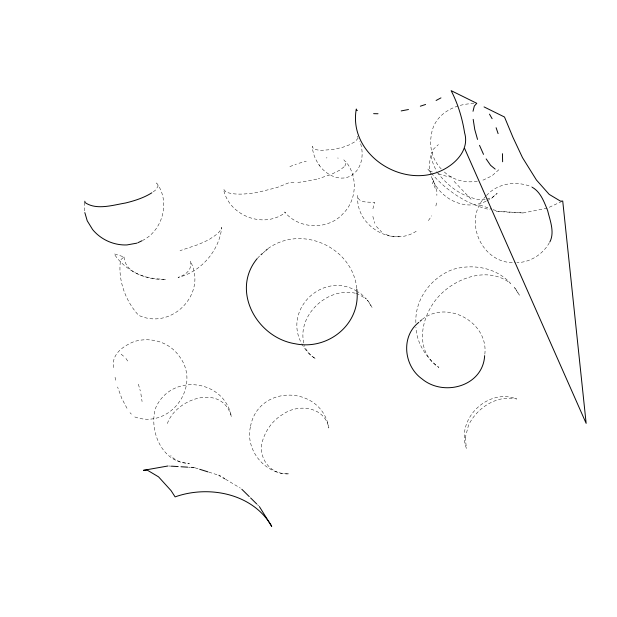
<?xml version="1.0" encoding="UTF-8"?>
<svg xmlns="http://www.w3.org/2000/svg" width="617" height="617" viewBox="0 0 617 617"><rect width="100%" height="100%" fill="white"/><g stroke="black" fill="none" stroke-linecap="round" stroke-linejoin="round"><path stroke-width="0.46" stroke-dasharray="3.08 2.31" d="M436.558 202.978L435.641 207.027M372.907 208.77L374.743 202.322C369.367 201.867 357.729 203.587 357.798 195.612C354.86 224.981 391.456 247.826 416.259 231.205M124.002 256.934C125.452 275.352 151.049 279.115 165.988 279.324C145.743 280.542 125.212 270.832 114.052 253.803L124.002 256.934L120.57 259.942C117.6 279.408 125.336 300.957 138.648 315.326C171.757 330.758 208.052 293.252 190.198 261.022C193.036 269.351 185.131 275.437 178.035 277.388C200.934 272.082 219.32 250.749 221.742 227.38C219.937 233.442 213.605 236.242 208.901 239.728L198.62 244.425L180.01 250.672M344.864 166.104L346.191 162.603L343.808 159.811M167.384 423.54C176.223 398.135 222.459 383.034 231.406 416.807C224.619 379.301 171.387 372.552 155.746 407.706C148.35 430.558 162.34 463.56 189.434 463.367C182.671 463.035 175.159 461.061 170.755 455.554M549.392 242.689C542.875 254.289 530.35 262.379 516.938 262.634M358.138 138.108L355.083 141.671L349.168 144.91L342.929 147.224L333.465 149.445L320.585 150.409L316.182 149.707L313.282 148.535L312.356 146.368C312.611 153.294 315.441 159.965 319.537 165.479M428.414 220.577L431.738 215.803M257.837 257.883L259.58 256.024M485.895 196.206C461.925 219.66 481.599 264.616 515.272 262.587M432.995 149.553L438.394 144.625M263.12 252.893L265.241 251.011M268.071 248.512C301.759 224.349 352.284 247.039 356.78 288.232M498.86 169.737L491.926 175.868L483.404 179.979L480.797 180.465M486.489 195.574C497.479 183.18 516.375 180.48 531.291 186.735M422.252 319.328C447.433 299.523 488.98 322.614 484.769 354.713M153.255 191.856L155.808 189.851L158.106 186.033L156.571 182.964C170.493 201.119 163.073 229.956 143.028 240.244M344.047 166.845L339.928 170.068L331.391 174.349M486.034 201.188C455.894 216.243 419.359 183.619 432.232 151.882C430.041 158.692 433.828 165.387 436.651 171.403M486.882 200.772L491.147 198.72L497.171 193.391L492.559 197.193L486.651 199.252M561.863 201.435L547.21 208.23L522.923 212.965L495.667 211.407L493.839 210.837M289.89 166.575L296.361 164.122M329.956 174.873L318.341 178.683M298.99 163.258L306.271 161.214M316.768 179.138L304.628 181.629L295.929 182.601M477.327 181.128C465.526 183.465 452.33 179.987 443.77 171.433M473.956 103.61C454.837 103.525 433.82 114.253 431.345 135.023C429.023 147.093 432.571 160.119 441.224 168.927M326.208 157.913L326.987 157.859M485.155 199.553L476.039 199.175L466.83 196.029C454.69 191.216 445.112 182.339 437.083 172.259M451.852 177.071L447.78 176.678L437.762 173.593M293.97 182.771L289.149 182.671L276.917 187.576L256.78 192.597C246.661 193.9 236.064 195.45 226.138 192.165L223.539 189.188C228.714 215.796 263.922 229.239 285.316 212.495L284.699 212.001C298.736 229.439 328.221 230.419 343.106 213.582C356.95 200.124 358.107 176.069 345.566 161.345M168.719 465.997L171.549 466.167M188.547 467.223L190.437 467.339M522.923 212.965L497.865 211.245L492.474 209.387M399.376 236.735L390.553 236.126L385.864 234.514M337.599 158.014L338.278 158.114M355.284 293.229C327.211 286.566 295.905 316.266 304.25 344.633M432.293 171.912L430.465 171.349L427.851 169.073C443.685 188.794 465.21 204.25 490.176 209.695M134.815 416.969C170.431 429.833 202.492 385.293 178.768 355.593C168.811 341.702 150.016 336.643 133.989 341.625C122.282 346.445 110.204 355.191 113.875 369.598M195.126 467.856L198.79 468.997M208.855 472.144L218.002 474.997M479.879 205.052L491.572 209.078M356.194 293.399L359.125 294.548L366.328 299.037L360.837 293.615L357.737 291.756M356.965 291.293C323.971 270.693 283.064 308.585 301.366 343.006M225.506 479.224L240.322 488.093M318.804 164.631C325.761 175.143 341.162 182.833 352.623 174.704C362.757 167.153 364.153 152.461 359.819 141.355M121.148 354.212L124.626 357.066M257.351 504.598L258.7 505.925M454.12 181.375L472.614 200.857M376.362 226.439L381.792 232.162M130.017 412.711L131.344 414.115M125.945 358.469L128.976 362.919M301.829 343.762C305.037 349.862 309.773 355.384 315.765 358.832C310.821 355.716 306.071 351.281 304.52 345.458M126.994 408.269L121.834 398.597L117.592 387.006M357.336 136.234L357.868 137.475M435.263 188.347L434.229 185.864L432.232 183.496L433.149 182.162L433.18 180.442L432.378 178.845L434.144 181.76L436.813 190.884L436.867 195.427M138.378 384.183L140.306 390.954M372.853 216.397L374.681 223.246M115.063 377.288L115.664 380.234M140.907 393.893L142.087 401.582M415.866 322.699C414.771 299.237 431.283 277.349 452.955 269.421C472.799 263.544 496.423 267.539 510.529 283.442C489.566 266.806 459.133 276.516 441.556 293.491C421.727 312.295 412.179 349.955 438.895 367.439C426.401 357.968 416.676 343.268 415.92 327.342M84.444 202.399L84.56 211.677M465.311 437.438L466.367 448.281C455.616 419.174 487.8 387.63 516.676 398.991C496.986 394.703 477.003 407.698 468.534 425.19L465.311 437.438M250.371 427.095C245.165 450.294 265.433 474.843 289.25 473.802C270.315 475.776 256.502 456.757 263.097 439.134C266.613 428.877 273.578 419.668 283.049 414.231C298.404 403.317 324.827 406.68 328.853 428.021C321.843 385.016 257.898 383.597 250.371 427.095M515.642 288.98L514.462 287.499L519.375 295.142L515.642 288.98M368.519 301.551L367.37 300.117L372.151 307.551L368.519 301.551"/><path stroke-width="0.93" d="M484.653 355.639C482.988 386.365 443.669 397.047 421.943 378.853C403.865 366.004 400.61 336.52 418.781 322.39M356.287 109.001C347.633 157.15 408.917 193.221 448.49 166.667C459.85 159.163 468.781 146.831 464.586 132.763C462.256 118.132 457.945 103.81 451.12 90.637L476.779 103.317L474.334 106.024L473.015 111.284M257.25 258.508C230.527 290.638 256.919 337.584 294.926 343.715C328.244 350.764 361.346 323.732 356.788 289.18M549.886 241.91C554.884 232.085 549.986 220.47 547.634 210.497C544.109 201.975 540.662 191.879 532.085 187.206M260.999 254.767L262.41 253.518M265.95 250.386L267.362 249.137M420.169 321.164L421.558 319.938M151.882 192.782C143.877 197.841 134.66 200.764 125.513 203.001C112.795 205.122 96.46 210.428 85.053 202.561L84.814 201.211M436.088 100.478L440.962 97.887M137.915 242.705L142.18 240.653M425.591 104.474L420.331 106.201M401.181 110.921L408.477 109.525M137.059 243.121L126.94 244.934C113.844 245.466 100.957 239.674 92.612 229.563L87.228 220.801L84.83 212.595M167.847 466.005L143.468 470.324L147.185 470.077L158.561 476.864L171.056 490.615L175.105 496.886C208.901 484.831 253.101 493.585 271.711 526.363L259.379 506.596M373.632 113.659L378.02 113.752M171.549 466.167L178.159 466.575M180.989 466.753L187.607 467.162M191.378 467.401L194.216 467.57M199.707 469.282L207.937 471.858M484.044 106.911L504.505 117.022L513.043 137.537L522.514 157.674L536.428 180.01L549.199 194.386L560.568 201.181L562.727 201.034L586.15 423.37L464.609 148.458M218.919 475.283L220.57 476.27M223.038 477.743L224.681 478.73M495.173 169.089L490.6 165.333L486.15 158.916M356.641 110.011L357.328 110.582M241.818 489.258L249.253 496.592M250.602 497.927L256.68 503.927M489.489 114.145L492.119 118.68M483.52 154.373L479.517 145.334M496.114 127.727L498.104 133.627M477.535 139.427L474.751 129.477L473.185 119.359M502.446 153.702L502.624 161.77"/></g></svg>
